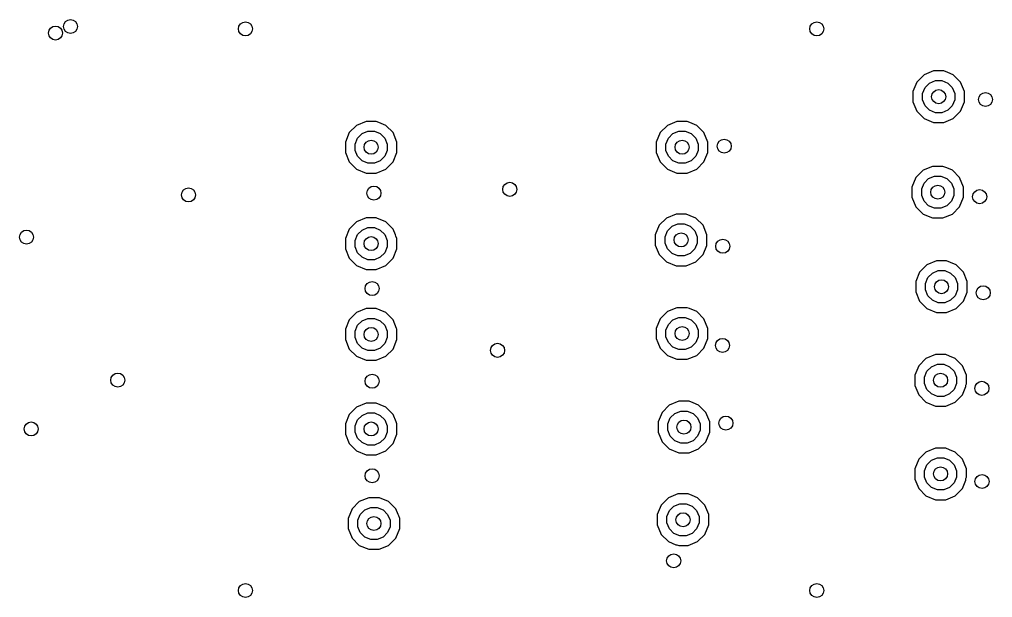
# Model space of a CAD drawing. Extents: x 114.9 to 199.6, y -137.1 to -76.7.
# Drawn here: x 178.88 to 189.27, y -89.5 to -83.32 of the extents above; entities that cross this region are included whole.
import ezdxf

# ---------------------------------------------------------------- set-up
doc = ezdxf.new("R2010")
doc.units = 0
doc.layers.add('BLACK', color=7, linetype='CONTINUOUS')

msp = doc.modelspace()

# ---------------------------------------------------------------- linework, layer by layer
at = {"layer": 'BLACK', "linetype": 'CONTINUOUS'}
for p, q in [((188.54394, -83.916444), (188.466444, -83.99394)), ((188.645198, -83.8745), (188.54394, -83.916444)), ((188.6452, -83.8745), (188.645198, -83.8745)), ((188.7548, -83.8745), (188.6452, -83.8745)), ((188.754801, -83.8745), (188.7548, -83.8745)), ((188.796744, -83.891874), (188.754801, -83.8745)), ((188.856058, -83.916443), (188.796744, -83.891874)), ((188.856059, -83.916444), (188.856058, -83.916443)), ((188.856061, -83.916445), (188.856059, -83.916444)), ((188.933555, -83.993939), (188.856061, -83.916445)), ((188.466444, -83.99394), (188.4245, -84.095198)), ((188.528363, -84.115859), (188.554493, -84.052775)), ((188.554493, -84.052775), (188.602775, -84.004493)), ((188.602775, -84.004493), (188.665859, -83.978363)), ((188.665859, -83.978363), (188.734141, -83.978363)), ((188.734141, -83.978363), (188.797225, -84.004493)), ((188.797225, -84.004493), (188.845507, -84.052775)), ((188.845507, -84.052775), (188.871637, -84.115859)), ((188.933555, -83.99394), (188.933555, -83.993939)), ((188.933557, -83.993942), (188.933555, -83.99394)), ((188.9755, -84.0952), (188.933557, -83.993942)), ((188.4245, -84.095198), (188.4245, -84.0952)), ((188.4245, -84.0952), (188.4245, -84.2048)), ((188.528363, -84.184141), (188.528363, -84.115859)), ((188.871637, -84.115859), (188.871637, -84.184141)), ((188.9755, -84.2048), (188.9755, -84.0952)), ((188.4245, -84.2048), (188.466443, -84.306058)), ((188.554493, -84.247225), (188.528363, -84.184141)), ((188.602775, -84.295507), (188.554493, -84.247225)), ((188.845507, -84.247225), (188.797225, -84.295507)), ((188.871637, -84.184141), (188.845507, -84.247225)), ((188.933557, -84.306058), (188.9755, -84.2048)), ((188.466443, -84.306058), (188.466444, -84.306059)), ((188.466444, -84.306059), (188.466445, -84.306061)), ((188.466445, -84.306061), (188.543939, -84.383555)), ((188.665859, -84.321637), (188.602775, -84.295507)), ((188.734141, -84.321637), (188.665859, -84.321637)), ((188.797225, -84.295507), (188.734141, -84.321637)), ((188.856061, -84.383555), (188.933555, -84.306061)), ((188.933555, -84.30606), (188.933557, -84.306058)), ((188.933555, -84.306061), (188.933555, -84.30606)), ((182.48394, -84.456444), (182.406444, -84.53394)), ((182.585198, -84.4145), (182.48394, -84.456444)), ((182.5852, -84.4145), (182.585198, -84.4145)), ((182.6948, -84.4145), (182.5852, -84.4145)), ((182.694801, -84.4145), (182.6948, -84.4145)), ((182.721354, -84.425499), (182.694801, -84.4145)), ((182.796058, -84.456443), (182.721354, -84.425499)), ((182.796059, -84.456444), (182.796058, -84.456443)), ((182.796061, -84.456445), (182.796059, -84.456444)), ((182.873555, -84.533939), (182.796061, -84.456445)), ((185.80394, -84.456444), (185.726444, -84.53394)), ((185.905198, -84.4145), (185.80394, -84.456444)), ((185.9052, -84.4145), (185.905198, -84.4145)), ((186.0148, -84.4145), (185.9052, -84.4145)), ((186.014801, -84.4145), (186.0148, -84.4145)), ((186.041354, -84.425499), (186.014801, -84.4145)), ((186.116058, -84.456443), (186.041354, -84.425499)), ((186.116059, -84.456444), (186.116058, -84.456443)), ((186.116061, -84.456445), (186.116059, -84.456444)), ((186.193555, -84.533939), (186.116061, -84.456445)), ((188.543939, -84.383555), (188.54394, -84.383555)), ((188.54394, -84.383555), (188.543942, -84.383557)), ((188.543942, -84.383557), (188.6452, -84.4255)), ((188.6452, -84.4255), (188.645202, -84.4255)), ((188.645202, -84.4255), (188.754798, -84.4255)), ((188.754798, -84.4255), (188.7548, -84.4255)), ((188.7548, -84.4255), (188.856058, -84.383557)), ((188.856058, -84.383557), (188.85606, -84.383555)), ((188.85606, -84.383555), (188.856061, -84.383555)), ((182.406444, -84.53394), (182.3645, -84.635198)), ((182.494493, -84.592775), (182.542775, -84.544493)), ((182.542775, -84.544493), (182.605859, -84.518363)), ((182.605859, -84.518363), (182.674141, -84.518363)), ((182.674141, -84.518363), (182.737225, -84.544493)), ((182.737225, -84.544493), (182.785507, -84.592775)), ((182.873555, -84.53394), (182.873555, -84.533939)), ((182.873557, -84.533942), (182.873555, -84.53394)), ((182.915499, -84.635198), (182.873557, -84.533942)), ((185.726444, -84.53394), (185.6845, -84.635198)), ((185.814493, -84.592775), (185.862775, -84.544493)), ((185.862775, -84.544493), (185.925859, -84.518363)), ((185.925859, -84.518363), (185.994141, -84.518363)), ((185.994141, -84.518363), (186.057225, -84.544493)), ((186.057225, -84.544493), (186.105507, -84.592775)), ((186.193555, -84.53394), (186.193555, -84.533939)), ((186.193557, -84.533942), (186.193555, -84.53394)), ((186.2355, -84.6352), (186.193557, -84.533942)), ((182.3645, -84.635198), (182.3645, -84.6352)), ((182.3645, -84.6352), (182.3645, -84.7448)), ((182.468363, -84.655859), (182.494493, -84.592775)), ((182.468363, -84.724141), (182.468363, -84.655859)), ((182.785507, -84.592775), (182.811637, -84.655859)), ((182.811637, -84.655859), (182.811637, -84.724141)), ((182.9155, -84.6352), (182.915499, -84.635198)), ((182.9155, -84.7448), (182.9155, -84.6352)), ((185.6845, -84.635198), (185.6845, -84.6352)), ((185.6845, -84.6352), (185.6845, -84.7448)), ((185.788363, -84.655859), (185.814493, -84.592775)), ((185.788363, -84.724141), (185.788363, -84.655859)), ((186.105507, -84.592775), (186.131637, -84.655859)), ((186.131637, -84.655859), (186.131637, -84.724141)), ((186.2355, -84.7448), (186.2355, -84.6352)), ((182.3645, -84.7448), (182.406443, -84.846058)), ((182.494493, -84.787225), (182.468363, -84.724141)), ((182.811637, -84.724141), (182.785507, -84.787225)), ((182.873557, -84.846058), (182.9155, -84.7448)), ((185.6845, -84.7448), (185.726443, -84.846058)), ((185.814493, -84.787225), (185.788363, -84.724141)), ((186.131637, -84.724141), (186.105507, -84.787225)), ((186.193557, -84.846058), (186.2355, -84.7448)), ((182.406443, -84.846058), (182.406444, -84.846059)), ((182.406444, -84.846059), (182.406445, -84.846061)), ((182.406445, -84.846061), (182.483939, -84.923555)), ((182.542775, -84.835507), (182.494493, -84.787225)), ((182.605859, -84.861637), (182.542775, -84.835507)), ((182.674141, -84.861637), (182.605859, -84.861637)), ((182.737225, -84.835507), (182.674141, -84.861637)), ((182.785507, -84.787225), (182.737225, -84.835507)), ((182.796061, -84.923555), (182.873555, -84.846061)), ((182.873555, -84.84606), (182.873557, -84.846058)), ((182.873555, -84.846061), (182.873555, -84.84606)), ((185.726443, -84.846058), (185.726444, -84.846059)), ((185.726444, -84.846059), (185.726445, -84.846061)), ((185.726445, -84.846061), (185.803939, -84.923555)), ((185.862775, -84.835507), (185.814493, -84.787225)), ((185.925859, -84.861637), (185.862775, -84.835507)), ((185.994141, -84.861637), (185.925859, -84.861637)), ((186.057225, -84.835507), (185.994141, -84.861637)), ((186.105507, -84.787225), (186.057225, -84.835507)), ((186.116061, -84.923555), (186.193555, -84.846061)), ((186.193555, -84.84606), (186.193557, -84.846058)), ((186.193555, -84.846061), (186.193555, -84.84606)), ((182.483939, -84.923555), (182.48394, -84.923555)), ((182.48394, -84.923555), (182.483942, -84.923557)), ((182.483942, -84.923557), (182.5852, -84.9655)), ((182.5852, -84.9655), (182.585202, -84.9655)), ((182.585202, -84.9655), (182.694798, -84.9655)), ((182.694798, -84.9655), (182.6948, -84.9655)), ((182.6948, -84.9655), (182.796058, -84.923557)), ((182.796058, -84.923557), (182.79606, -84.923555)), ((182.79606, -84.923555), (182.796061, -84.923555)), ((185.803939, -84.923555), (185.80394, -84.923555)), ((185.80394, -84.923555), (185.803942, -84.923557)), ((185.803942, -84.923557), (185.9052, -84.9655)), ((185.9052, -84.9655), (185.905202, -84.9655)), ((185.905202, -84.9655), (186.014798, -84.9655)), ((186.014798, -84.9655), (186.0148, -84.9655)), ((186.0148, -84.9655), (186.116058, -84.923557)), ((186.116058, -84.923557), (186.11606, -84.923555)), ((186.11606, -84.923555), (186.116061, -84.923555)), ((188.53394, -84.936444), (188.456444, -85.01394)), ((188.635198, -84.8945), (188.53394, -84.936444)), ((188.6352, -84.8945), (188.635198, -84.8945)), ((188.7448, -84.8945), (188.6352, -84.8945)), ((188.744801, -84.8945), (188.7448, -84.8945)), ((188.786744, -84.911874), (188.744801, -84.8945)), ((188.846058, -84.936443), (188.786744, -84.911874)), ((188.846059, -84.936444), (188.846058, -84.936443)), ((188.846061, -84.936445), (188.846059, -84.936444)), ((188.923555, -85.013939), (188.846061, -84.936445)), ((188.456444, -85.01394), (188.4145, -85.115198)), ((188.518363, -85.135859), (188.544493, -85.072775)), ((188.544493, -85.072775), (188.592775, -85.024493)), ((188.592775, -85.024493), (188.655859, -84.998363)), ((188.655859, -84.998363), (188.724141, -84.998363)), ((188.724141, -84.998363), (188.787225, -85.024493)), ((188.787225, -85.024493), (188.835507, -85.072775)), ((188.835507, -85.072775), (188.861637, -85.135859)), ((188.923555, -85.01394), (188.923555, -85.013939)), ((188.923557, -85.013942), (188.923555, -85.01394)), ((188.9655, -85.1152), (188.923557, -85.013942)), ((188.4145, -85.115198), (188.4145, -85.1152)), ((188.4145, -85.1152), (188.4145, -85.2248)), ((188.518363, -85.204141), (188.518363, -85.135859)), ((188.861637, -85.135859), (188.861637, -85.204141)), ((188.9655, -85.2248), (188.9655, -85.1152)), ((188.4145, -85.2248), (188.456443, -85.326058)), ((188.544493, -85.267225), (188.518363, -85.204141)), ((188.592775, -85.315507), (188.544493, -85.267225)), ((188.835507, -85.267225), (188.787225, -85.315507)), ((188.861637, -85.204141), (188.835507, -85.267225)), ((188.923557, -85.326058), (188.9655, -85.2248)), ((185.895198, -85.4045), (185.79394, -85.446444)), ((185.8952, -85.4045), (185.895198, -85.4045)), ((186.0048, -85.4045), (185.8952, -85.4045)), ((186.004801, -85.4045), (186.0048, -85.4045)), ((186.046744, -85.421874), (186.004801, -85.4045)), ((188.456443, -85.326058), (188.456444, -85.326059)), ((188.456444, -85.326059), (188.456445, -85.326061)), ((188.456445, -85.326061), (188.533939, -85.403555)), ((188.533939, -85.403555), (188.53394, -85.403555)), ((188.53394, -85.403555), (188.533942, -85.403557)), ((188.533942, -85.403557), (188.6352, -85.4455)), ((188.655859, -85.341637), (188.592775, -85.315507)), ((188.724141, -85.341637), (188.655859, -85.341637)), ((188.787225, -85.315507), (188.724141, -85.341637)), ((188.7448, -85.4455), (188.846058, -85.403557)), ((188.846058, -85.403557), (188.84606, -85.403555)), ((188.84606, -85.403555), (188.846061, -85.403555)), ((188.846061, -85.403555), (188.923555, -85.326061)), ((188.923555, -85.32606), (188.923557, -85.326058)), ((188.923555, -85.326061), (188.923555, -85.32606)), ((182.48394, -85.486444), (182.406444, -85.56394)), ((182.585198, -85.4445), (182.48394, -85.486444)), ((182.5852, -85.4445), (182.585198, -85.4445)), ((182.6948, -85.4445), (182.5852, -85.4445)), ((182.694801, -85.4445), (182.6948, -85.4445)), ((182.699496, -85.446445), (182.694801, -85.4445)), ((182.796058, -85.486443), (182.699496, -85.446445)), ((182.796059, -85.486444), (182.796058, -85.486443)), ((182.796061, -85.486445), (182.796059, -85.486444)), ((182.873556, -85.56394), (182.796061, -85.486445)), ((185.79394, -85.446444), (185.716444, -85.52394)), ((185.852775, -85.534493), (185.915859, -85.508363)), ((185.915859, -85.508363), (185.984141, -85.508363)), ((185.984141, -85.508363), (186.047225, -85.534493)), ((186.106058, -85.446443), (186.046744, -85.421874)), ((186.106059, -85.446444), (186.106058, -85.446443)), ((186.106061, -85.446445), (186.106059, -85.446444)), ((186.183555, -85.523939), (186.106061, -85.446445)), ((188.6352, -85.4455), (188.635202, -85.4455)), ((188.635202, -85.4455), (188.744798, -85.4455)), ((188.744798, -85.4455), (188.7448, -85.4455)), ((182.406444, -85.56394), (182.3645, -85.665198)), ((182.494493, -85.622775), (182.542775, -85.574493)), ((182.542775, -85.574493), (182.605859, -85.548363)), ((182.605859, -85.548363), (182.674141, -85.548363)), ((182.674141, -85.548363), (182.737225, -85.574493)), ((182.737225, -85.574493), (182.785507, -85.622775)), ((182.898931, -85.625198), (182.873556, -85.56394)), ((185.716444, -85.52394), (185.6745, -85.625198)), ((185.778363, -85.645859), (185.804493, -85.582775)), ((185.804493, -85.582775), (185.852775, -85.534493)), ((186.047225, -85.534493), (186.095507, -85.582775)), ((186.095507, -85.582775), (186.121637, -85.645859)), ((186.183555, -85.52394), (186.183555, -85.523939)), ((186.183557, -85.523942), (186.183555, -85.52394)), ((186.2255, -85.6252), (186.183557, -85.523942)), ((182.3645, -85.665198), (182.3645, -85.6652)), ((182.3645, -85.6652), (182.3645, -85.7748)), ((182.468363, -85.685859), (182.494493, -85.622775)), ((182.468363, -85.754141), (182.468363, -85.685859)), ((182.785507, -85.622775), (182.811637, -85.685859)), ((182.811637, -85.685859), (182.811637, -85.754141)), ((182.9047, -85.639125), (182.898931, -85.625198)), ((182.915498, -85.665195), (182.9047, -85.639125)), ((182.9155, -85.6652), (182.915498, -85.665195)), ((182.9155, -85.7748), (182.9155, -85.6652)), ((185.6745, -85.625198), (185.6745, -85.6252)), ((185.6745, -85.6252), (185.6745, -85.7348)), ((185.778363, -85.714141), (185.778363, -85.645859)), ((185.804493, -85.777225), (185.778363, -85.714141)), ((186.121637, -85.714141), (186.095507, -85.777225)), ((186.121637, -85.645859), (186.121637, -85.714141)), ((186.223133, -85.714285), (186.2255, -85.70857)), ((186.223133, -85.740514), (186.223133, -85.714285)), ((186.2255, -85.70857), (186.2255, -85.6252)), ((182.3645, -85.7748), (182.406443, -85.876058)), ((182.494493, -85.817225), (182.468363, -85.754141)), ((182.542775, -85.865507), (182.494493, -85.817225)), ((182.785507, -85.817225), (182.737225, -85.865507)), ((182.811637, -85.754141), (182.785507, -85.817225)), ((182.873557, -85.876058), (182.9155, -85.7748)), ((185.6745, -85.7348), (185.716443, -85.836058)), ((185.852775, -85.825507), (185.804493, -85.777225)), ((186.095507, -85.777225), (186.047225, -85.825507)), ((186.183557, -85.836058), (186.223133, -85.740514)), ((182.406443, -85.876058), (182.406444, -85.876059)), ((182.406444, -85.876059), (182.406445, -85.876061)), ((182.406445, -85.876061), (182.483939, -85.953555)), ((182.605859, -85.891637), (182.542775, -85.865507)), ((182.674141, -85.891637), (182.605859, -85.891637)), ((182.737225, -85.865507), (182.674141, -85.891637)), ((182.796061, -85.953555), (182.873555, -85.876061)), ((182.873555, -85.87606), (182.873557, -85.876058)), ((182.873555, -85.876061), (182.873555, -85.87606)), ((185.716443, -85.836058), (185.716444, -85.836059)), ((185.716444, -85.836059), (185.716445, -85.836061)), ((185.716445, -85.836061), (185.793939, -85.913555)), ((185.793939, -85.913555), (185.79394, -85.913555)), ((185.79394, -85.913555), (185.793942, -85.913557)), ((185.793942, -85.913557), (185.8952, -85.9555)), ((185.915859, -85.851637), (185.852775, -85.825507)), ((185.984141, -85.851637), (185.915859, -85.851637)), ((186.047225, -85.825507), (185.984141, -85.851637)), ((186.0048, -85.9555), (186.106058, -85.913557)), ((186.106058, -85.913557), (186.10606, -85.913555)), ((186.10606, -85.913555), (186.106061, -85.913555)), ((186.106061, -85.913555), (186.183555, -85.836061)), ((186.183555, -85.83606), (186.183557, -85.836058)), ((186.183555, -85.836061), (186.183555, -85.83606)), ((188.675198, -85.9045), (188.57394, -85.946444)), ((188.6752, -85.9045), (188.675198, -85.9045)), ((188.7848, -85.9045), (188.6752, -85.9045)), ((188.784801, -85.9045), (188.7848, -85.9045)), ((188.826744, -85.921874), (188.784801, -85.9045)), ((188.886058, -85.946443), (188.826744, -85.921874)), ((182.483939, -85.953555), (182.48394, -85.953555)), ((182.48394, -85.953555), (182.483942, -85.953557)), ((182.483942, -85.953557), (182.5852, -85.9955)), ((182.5852, -85.9955), (182.585202, -85.9955)), ((182.585202, -85.9955), (182.694798, -85.9955)), ((182.694798, -85.9955), (182.6948, -85.9955)), ((182.6948, -85.9955), (182.796058, -85.953557)), ((182.796058, -85.953557), (182.79606, -85.953555)), ((182.79606, -85.953555), (182.796061, -85.953555)), ((185.8952, -85.9555), (185.895202, -85.9555)), ((185.895202, -85.9555), (186.004798, -85.9555)), ((186.004798, -85.9555), (186.0048, -85.9555)), ((188.496444, -86.02394), (188.4545, -86.125198)), ((188.57394, -85.946444), (188.496444, -86.02394)), ((188.632775, -86.034493), (188.695859, -86.008363)), ((188.695859, -86.008363), (188.764141, -86.008363)), ((188.764141, -86.008363), (188.827225, -86.034493)), ((188.886059, -85.946444), (188.886058, -85.946443)), ((188.886061, -85.946445), (188.886059, -85.946444)), ((188.963555, -86.023939), (188.886061, -85.946445)), ((188.963555, -86.02394), (188.963555, -86.023939)), ((188.963557, -86.023942), (188.963555, -86.02394)), ((189.0055, -86.1252), (188.963557, -86.023942)), ((188.4545, -86.125198), (188.4545, -86.1252)), ((188.4545, -86.1252), (188.4545, -86.2348)), ((188.558363, -86.145859), (188.584493, -86.082775)), ((188.584493, -86.082775), (188.632775, -86.034493)), ((188.827225, -86.034493), (188.875507, -86.082775)), ((188.875507, -86.082775), (188.901637, -86.145859)), ((189.0055, -86.206487), (189.0055, -86.1252)), ((188.4545, -86.2348), (188.496443, -86.336058)), ((188.558363, -86.214141), (188.558363, -86.145859)), ((188.584493, -86.277225), (188.558363, -86.214141)), ((188.901637, -86.214141), (188.875507, -86.277225)), ((188.901637, -86.145859), (188.901637, -86.214141)), ((189.003623, -86.211019), (189.0055, -86.206487)), ((189.003623, -86.239331), (189.003623, -86.211019)), ((188.496443, -86.336058), (188.496444, -86.336059)), ((188.496444, -86.336059), (188.496445, -86.336061)), ((188.496445, -86.336061), (188.573939, -86.413555)), ((188.632775, -86.325507), (188.584493, -86.277225)), ((188.695859, -86.351637), (188.632775, -86.325507)), ((188.827225, -86.325507), (188.764141, -86.351637)), ((188.875507, -86.277225), (188.827225, -86.325507)), ((188.886061, -86.413555), (188.963555, -86.336061)), ((188.963555, -86.33606), (188.963557, -86.336058)), ((188.963555, -86.336061), (188.963555, -86.33606)), ((188.963557, -86.336058), (189.003623, -86.239331)), ((182.585198, -86.4145), (182.48394, -86.456444)), ((182.5852, -86.4145), (182.585198, -86.4145)), ((182.6948, -86.4145), (182.5852, -86.4145)), ((182.694801, -86.4145), (182.6948, -86.4145)), ((182.736744, -86.431874), (182.694801, -86.4145)), ((182.796058, -86.456443), (182.736744, -86.431874)), ((185.905198, -86.4045), (185.80394, -86.446444)), ((185.9052, -86.4045), (185.905198, -86.4045)), ((186.0148, -86.4045), (185.9052, -86.4045)), ((186.014801, -86.4045), (186.0148, -86.4045)), ((186.038942, -86.4145), (186.014801, -86.4045)), ((186.116058, -86.446443), (186.038942, -86.4145)), ((188.573939, -86.413555), (188.57394, -86.413555)), ((188.57394, -86.413555), (188.573942, -86.413557)), ((188.573942, -86.413557), (188.6752, -86.4555)), ((188.764141, -86.351637), (188.695859, -86.351637)), ((188.7848, -86.4555), (188.886058, -86.413557)), ((188.886058, -86.413557), (188.88606, -86.413555)), ((188.88606, -86.413555), (188.886061, -86.413555)), ((182.406444, -86.53394), (182.3645, -86.635198)), ((182.48394, -86.456444), (182.406444, -86.53394)), ((182.494493, -86.592775), (182.542775, -86.544493)), ((182.542775, -86.544493), (182.605859, -86.518363)), ((182.605859, -86.518363), (182.674141, -86.518363)), ((182.674141, -86.518363), (182.737225, -86.544493)), ((182.737225, -86.544493), (182.785507, -86.592775)), ((182.796059, -86.456444), (182.796058, -86.456443)), ((182.796061, -86.456445), (182.796059, -86.456444)), ((182.873555, -86.533939), (182.796061, -86.456445)), ((182.873555, -86.53394), (182.873555, -86.533939)), ((182.873557, -86.533942), (182.873555, -86.53394)), ((182.911357, -86.625198), (182.873557, -86.533942)), ((185.726444, -86.52394), (185.6845, -86.625198)), ((185.80394, -86.446444), (185.726444, -86.52394)), ((185.814493, -86.582775), (185.862775, -86.534493)), ((185.862775, -86.534493), (185.925859, -86.508363)), ((185.925859, -86.508363), (185.994141, -86.508363)), ((185.994141, -86.508363), (186.057225, -86.534493)), ((186.057225, -86.534493), (186.105507, -86.582775)), ((186.116059, -86.446444), (186.116058, -86.446443)), ((186.116061, -86.446445), (186.116059, -86.446444)), ((186.193555, -86.523939), (186.116061, -86.446445)), ((186.193555, -86.52394), (186.193555, -86.523939)), ((186.193557, -86.523942), (186.193555, -86.52394)), ((186.2355, -86.6252), (186.193557, -86.523942)), ((188.6752, -86.4555), (188.675202, -86.4555)), ((188.675202, -86.4555), (188.784798, -86.4555)), ((188.784798, -86.4555), (188.7848, -86.4555)), ((182.3645, -86.635198), (182.3645, -86.635199)), ((182.3645, -86.635199), (182.3645, -86.6352)), ((182.3645, -86.6352), (182.3645, -86.7448)), ((182.468363, -86.655859), (182.494493, -86.592775)), ((182.785507, -86.592775), (182.811637, -86.655859)), ((182.9155, -86.6352), (182.911357, -86.625198)), ((182.9155, -86.7448), (182.9155, -86.6352)), ((185.6845, -86.625198), (185.6845, -86.734801)), ((185.788363, -86.645859), (185.814493, -86.582775)), ((185.788363, -86.714141), (185.788363, -86.645859)), ((186.105507, -86.582775), (186.131637, -86.645859)), ((186.131637, -86.645859), (186.131637, -86.714141)), ((186.2355, -86.7348), (186.2355, -86.6252)), ((182.3645, -86.7448), (182.406443, -86.846058)), ((182.468363, -86.724141), (182.468363, -86.655859)), ((182.494493, -86.787225), (182.468363, -86.724141)), ((182.811637, -86.724141), (182.785507, -86.787225)), ((182.811637, -86.655859), (182.811637, -86.724141)), ((182.873557, -86.846058), (182.9155, -86.7448)), ((185.6845, -86.734801), (185.701874, -86.776744)), ((185.814493, -86.777225), (185.788363, -86.714141)), ((186.131637, -86.714141), (186.105507, -86.777225)), ((186.193557, -86.836058), (186.2355, -86.7348)), ((182.406443, -86.846058), (182.406444, -86.846059)), ((182.406444, -86.846059), (182.406445, -86.846061)), ((182.406445, -86.846061), (182.483939, -86.923555)), ((182.542775, -86.835507), (182.494493, -86.787225)), ((182.605859, -86.861637), (182.542775, -86.835507)), ((182.737225, -86.835507), (182.674141, -86.861637)), ((182.785507, -86.787225), (182.737225, -86.835507)), ((182.796061, -86.923555), (182.873555, -86.846061)), ((182.873555, -86.84606), (182.873557, -86.846058)), ((182.873555, -86.846061), (182.873555, -86.84606)), ((185.701874, -86.776744), (185.726443, -86.836058)), ((185.726443, -86.836058), (185.726444, -86.836059)), ((185.726444, -86.836059), (185.726445, -86.836061)), ((185.726445, -86.836061), (185.803939, -86.913555)), ((185.862775, -86.825507), (185.814493, -86.777225)), ((185.925859, -86.851637), (185.862775, -86.825507)), ((185.994141, -86.851637), (185.925859, -86.851637)), ((186.057225, -86.825507), (185.994141, -86.851637)), ((186.105507, -86.777225), (186.057225, -86.825507)), ((186.116061, -86.913555), (186.193555, -86.836061)), ((186.193555, -86.83606), (186.193557, -86.836058)), ((186.193555, -86.836061), (186.193555, -86.83606)), ((182.483939, -86.923555), (182.48394, -86.923555)), ((182.48394, -86.923555), (182.483942, -86.923557)), ((182.483942, -86.923557), (182.5852, -86.9655)), ((182.674141, -86.861637), (182.605859, -86.861637)), ((182.6948, -86.9655), (182.796058, -86.923557)), ((182.796058, -86.923557), (182.79606, -86.923555)), ((182.79606, -86.923555), (182.796061, -86.923555)), ((185.803939, -86.913555), (185.80394, -86.913555)), ((185.80394, -86.913555), (185.803942, -86.913557)), ((185.803942, -86.913557), (185.9052, -86.9555)), ((185.9052, -86.9555), (185.905202, -86.9555)), ((185.905202, -86.9555), (186.014798, -86.9555)), ((186.014798, -86.9555), (186.0148, -86.9555)), ((186.0148, -86.9555), (186.116058, -86.913557)), ((186.116058, -86.913557), (186.11606, -86.913555)), ((186.11606, -86.913555), (186.116061, -86.913555)), ((188.56394, -86.946444), (188.486444, -87.02394)), ((188.665198, -86.9045), (188.56394, -86.946444)), ((188.6652, -86.9045), (188.665198, -86.9045)), ((188.7748, -86.9045), (188.6652, -86.9045)), ((188.774801, -86.9045), (188.7748, -86.9045)), ((188.816744, -86.921874), (188.774801, -86.9045)), ((188.876058, -86.946443), (188.816744, -86.921874)), ((188.876059, -86.946444), (188.876058, -86.946443)), ((188.876061, -86.946445), (188.876059, -86.946444)), ((188.953555, -87.023939), (188.876061, -86.946445)), ((182.5852, -86.9655), (182.585202, -86.9655)), ((182.585202, -86.9655), (182.694798, -86.9655)), ((182.694798, -86.9655), (182.6948, -86.9655)), ((188.486444, -87.02394), (188.4445, -87.125198)), ((188.574493, -87.082775), (188.622775, -87.034493)), ((188.622775, -87.034493), (188.685859, -87.008363)), ((188.685859, -87.008363), (188.754141, -87.008363)), ((188.754141, -87.008363), (188.817225, -87.034493)), ((188.817225, -87.034493), (188.865507, -87.082775)), ((188.953555, -87.02394), (188.953555, -87.023939)), ((188.953557, -87.023942), (188.953555, -87.02394)), ((188.9955, -87.1252), (188.953557, -87.023942)), ((188.4445, -87.125198), (188.4445, -87.1252)), ((188.4445, -87.1252), (188.4445, -87.2348)), ((188.548363, -87.145859), (188.574493, -87.082775)), ((188.548363, -87.214141), (188.548363, -87.145859)), ((188.865507, -87.082775), (188.891637, -87.145859)), ((188.891637, -87.145859), (188.891637, -87.214141)), ((188.9955, -87.218694), (188.9955, -87.1252)), ((188.4445, -87.2348), (188.486443, -87.336058)), ((188.574493, -87.277225), (188.548363, -87.214141)), ((188.891637, -87.214141), (188.865507, -87.277225)), ((188.953557, -87.336058), (188.990092, -87.247855)), ((188.990092, -87.231751), (188.9955, -87.218694)), ((188.990092, -87.247855), (188.990092, -87.231751)), ((188.486443, -87.336058), (188.486444, -87.336059)), ((188.486444, -87.336059), (188.486445, -87.336061)), ((188.486445, -87.336061), (188.563939, -87.413555)), ((188.622775, -87.325507), (188.574493, -87.277225)), ((188.685859, -87.351637), (188.622775, -87.325507)), ((188.754141, -87.351637), (188.685859, -87.351637)), ((188.817225, -87.325507), (188.754141, -87.351637)), ((188.865507, -87.277225), (188.817225, -87.325507)), ((188.876061, -87.413555), (188.953555, -87.336061)), ((188.953555, -87.33606), (188.953557, -87.336058)), ((188.953555, -87.336061), (188.953555, -87.33606)), ((182.48394, -87.466444), (182.406444, -87.54394)), ((182.585198, -87.4245), (182.48394, -87.466444)), ((182.5852, -87.4245), (182.585198, -87.4245)), ((182.6948, -87.4245), (182.5852, -87.4245)), ((182.694801, -87.4245), (182.6948, -87.4245)), ((182.736744, -87.441874), (182.694801, -87.4245)), ((182.796058, -87.466443), (182.736744, -87.441874)), ((182.796059, -87.466444), (182.796058, -87.466443)), ((182.796061, -87.466445), (182.796059, -87.466444)), ((182.873555, -87.543939), (182.796061, -87.466445)), ((185.82394, -87.446444), (185.746444, -87.52394)), ((185.925198, -87.4045), (185.82394, -87.446444)), ((185.9252, -87.4045), (185.925198, -87.4045)), ((186.0348, -87.4045), (185.9252, -87.4045)), ((186.034801, -87.4045), (186.0348, -87.4045)), ((186.076744, -87.421874), (186.034801, -87.4045)), ((186.136058, -87.446443), (186.076744, -87.421874)), ((186.136059, -87.446444), (186.136058, -87.446443)), ((186.136061, -87.446445), (186.136059, -87.446444)), ((186.213555, -87.523939), (186.136061, -87.446445)), ((188.563939, -87.413555), (188.56394, -87.413555)), ((188.56394, -87.413555), (188.563942, -87.413557)), ((188.563942, -87.413557), (188.6652, -87.4555)), ((188.6652, -87.4555), (188.665202, -87.4555)), ((188.665202, -87.4555), (188.774798, -87.4555)), ((188.774798, -87.4555), (188.7748, -87.4555)), ((188.7748, -87.4555), (188.876058, -87.413557)), ((188.876058, -87.413557), (188.87606, -87.413555)), ((188.87606, -87.413555), (188.876061, -87.413555)), ((182.406444, -87.54394), (182.3645, -87.645198)), ((182.494493, -87.602775), (182.542775, -87.554493)), ((182.542775, -87.554493), (182.605859, -87.528363)), ((182.605859, -87.528363), (182.674141, -87.528363)), ((182.674141, -87.528363), (182.737225, -87.554493)), ((182.737225, -87.554493), (182.785507, -87.602775)), ((182.873555, -87.54394), (182.873555, -87.543939)), ((182.873557, -87.543942), (182.873555, -87.54394)), ((182.907215, -87.625198), (182.873557, -87.543942)), ((185.746444, -87.52394), (185.7045, -87.625198)), ((185.808363, -87.645859), (185.834493, -87.582775)), ((185.834493, -87.582775), (185.882775, -87.534493)), ((185.882775, -87.534493), (185.945859, -87.508363)), ((185.945859, -87.508363), (186.014141, -87.508363)), ((186.014141, -87.508363), (186.077225, -87.534493)), ((186.077225, -87.534493), (186.125507, -87.582775)), ((186.125507, -87.582775), (186.151637, -87.645859)), ((186.213555, -87.52394), (186.213555, -87.523939)), ((186.213557, -87.523942), (186.213555, -87.52394)), ((186.2555, -87.6252), (186.213557, -87.523942)), ((182.3645, -87.645198), (182.3645, -87.6452)), ((182.3645, -87.6452), (182.3645, -87.7548)), ((182.468363, -87.665859), (182.494493, -87.602775)), ((182.468363, -87.734141), (182.468363, -87.665859)), ((182.785507, -87.602775), (182.811637, -87.665859)), ((182.811637, -87.665859), (182.811637, -87.734141)), ((182.9155, -87.6452), (182.907215, -87.625198)), ((182.9155, -87.7548), (182.9155, -87.6452)), ((185.7045, -87.625198), (185.7045, -87.6252)), ((185.7045, -87.6252), (185.7045, -87.7348)), ((185.808363, -87.714141), (185.808363, -87.645859)), ((186.151637, -87.645859), (186.151637, -87.714141)), ((186.2555, -87.7348), (186.2555, -87.6252)), ((182.3645, -87.7548), (182.406443, -87.856058)), ((182.494493, -87.797225), (182.468363, -87.734141)), ((182.811637, -87.734141), (182.785507, -87.797225)), ((182.873557, -87.856058), (182.9155, -87.7548)), ((185.7045, -87.7348), (185.746443, -87.836058)), ((185.834493, -87.777225), (185.808363, -87.714141)), ((185.882775, -87.825507), (185.834493, -87.777225)), ((186.125507, -87.777225), (186.077225, -87.825507)), ((186.151637, -87.714141), (186.125507, -87.777225)), ((186.213557, -87.836058), (186.2555, -87.7348)), ((182.406443, -87.856058), (182.406444, -87.856059)), ((182.406444, -87.856059), (182.406445, -87.856061)), ((182.406445, -87.856061), (182.483939, -87.933555)), ((182.542775, -87.845507), (182.494493, -87.797225)), ((182.605859, -87.871637), (182.542775, -87.845507)), ((182.674141, -87.871637), (182.605859, -87.871637)), ((182.737225, -87.845507), (182.674141, -87.871637)), ((182.785507, -87.797225), (182.737225, -87.845507)), ((182.796061, -87.933555), (182.873555, -87.856061)), ((182.873555, -87.85606), (182.873557, -87.856058)), ((182.873555, -87.856061), (182.873555, -87.85606)), ((185.746443, -87.836058), (185.746444, -87.836059)), ((185.746444, -87.836059), (185.746445, -87.836061)), ((185.746445, -87.836061), (185.823939, -87.913555)), ((185.945859, -87.851637), (185.882775, -87.825507)), ((186.014141, -87.851637), (185.945859, -87.851637)), ((186.077225, -87.825507), (186.014141, -87.851637)), ((186.136061, -87.913555), (186.213555, -87.836061)), ((186.213555, -87.83606), (186.213557, -87.836058)), ((186.213555, -87.836061), (186.213555, -87.83606)), ((182.483939, -87.933555), (182.48394, -87.933555)), ((182.48394, -87.933555), (182.483942, -87.933557)), ((182.483942, -87.933557), (182.5852, -87.9755)), ((182.5852, -87.9755), (182.585202, -87.9755)), ((182.585202, -87.9755), (182.694798, -87.9755)), ((182.694798, -87.9755), (182.6948, -87.9755)), ((182.6948, -87.9755), (182.796058, -87.933557)), ((182.796058, -87.933557), (182.79606, -87.933555)), ((182.79606, -87.933555), (182.796061, -87.933555)), ((185.823939, -87.913555), (185.82394, -87.913555)), ((185.82394, -87.913555), (185.823942, -87.913557)), ((185.823942, -87.913557), (185.9252, -87.9555)), ((185.9252, -87.9555), (185.925202, -87.9555)), ((185.925202, -87.9555), (186.034798, -87.9555)), ((186.034798, -87.9555), (186.0348, -87.9555)), ((186.0348, -87.9555), (186.136058, -87.913557)), ((186.136058, -87.913557), (186.13606, -87.913555)), ((186.13606, -87.913555), (186.136061, -87.913555)), ((188.56394, -87.946444), (188.486444, -88.02394)), ((188.665198, -87.9045), (188.56394, -87.946444)), ((188.6652, -87.9045), (188.665198, -87.9045)), ((188.7748, -87.9045), (188.6652, -87.9045)), ((188.774801, -87.9045), (188.7748, -87.9045)), ((188.816744, -87.921874), (188.774801, -87.9045)), ((188.876058, -87.946443), (188.816744, -87.921874)), ((188.876059, -87.946444), (188.876058, -87.946443)), ((188.876061, -87.946445), (188.876059, -87.946444)), ((188.953555, -88.023939), (188.876061, -87.946445)), ((188.486444, -88.02394), (188.4445, -88.125198)), ((188.548363, -88.145859), (188.574493, -88.082775)), ((188.574493, -88.082775), (188.622775, -88.034493)), ((188.622775, -88.034493), (188.685859, -88.008363)), ((188.685859, -88.008363), (188.754141, -88.008363)), ((188.754141, -88.008363), (188.817225, -88.034493)), ((188.817225, -88.034493), (188.865507, -88.082775)), ((188.865507, -88.082775), (188.891637, -88.145859)), ((188.953555, -88.02394), (188.953555, -88.023939)), ((188.953557, -88.023942), (188.953555, -88.02394)), ((188.9955, -88.1252), (188.953557, -88.023942)), ((188.4445, -88.125198), (188.4445, -88.1252)), ((188.4445, -88.1252), (188.4445, -88.2348)), ((188.548363, -88.214141), (188.548363, -88.145859)), ((188.891637, -88.145859), (188.891637, -88.214141)), ((188.9955, -88.216323), (188.9955, -88.1252)), ((188.4445, -88.2348), (188.486443, -88.336058)), ((188.574493, -88.277225), (188.548363, -88.214141)), ((188.622775, -88.325507), (188.574493, -88.277225)), ((188.865507, -88.277225), (188.817225, -88.325507)), ((188.891637, -88.214141), (188.865507, -88.277225)), ((188.953557, -88.336058), (188.990919, -88.245859)), ((188.990919, -88.227383), (188.9955, -88.216323)), ((188.990919, -88.245859), (188.990919, -88.227383)), ((185.915198, -88.3945), (185.81394, -88.436444)), ((185.9152, -88.3945), (185.915198, -88.3945)), ((186.0248, -88.3945), (185.9152, -88.3945)), ((186.024801, -88.3945), (186.0248, -88.3945)), ((186.066744, -88.411874), (186.024801, -88.3945)), ((186.126058, -88.436443), (186.066744, -88.411874)), ((188.486443, -88.336058), (188.486444, -88.336059)), ((188.486444, -88.336059), (188.486445, -88.336061)), ((188.486445, -88.336061), (188.563939, -88.413555)), ((188.563939, -88.413555), (188.56394, -88.413555)), ((188.56394, -88.413555), (188.563942, -88.413557)), ((188.563942, -88.413557), (188.6652, -88.4555)), ((188.685859, -88.351637), (188.622775, -88.325507)), ((188.754141, -88.351637), (188.685859, -88.351637)), ((188.817225, -88.325507), (188.754141, -88.351637)), ((188.7748, -88.4555), (188.876058, -88.413557)), ((188.876058, -88.413557), (188.87606, -88.413555)), ((188.87606, -88.413555), (188.876061, -88.413555)), ((188.876061, -88.413555), (188.953555, -88.336061)), ((188.953555, -88.33606), (188.953557, -88.336058)), ((188.953555, -88.336061), (188.953555, -88.33606)), ((182.51394, -88.476444), (182.436444, -88.55394)), ((182.615198, -88.4345), (182.51394, -88.476444)), ((182.6152, -88.4345), (182.615198, -88.4345)), ((182.7248, -88.4345), (182.6152, -88.4345)), ((182.724801, -88.4345), (182.7248, -88.4345)), ((182.729496, -88.436445), (182.724801, -88.4345)), ((182.826058, -88.476443), (182.729496, -88.436445)), ((182.826059, -88.476444), (182.826058, -88.476443)), ((182.826061, -88.476445), (182.826059, -88.476444)), ((182.903556, -88.55394), (182.826061, -88.476445)), ((185.736444, -88.51394), (185.6945, -88.615198)), ((185.81394, -88.436444), (185.736444, -88.51394)), ((185.872775, -88.524493), (185.935859, -88.498363)), ((185.935859, -88.498363), (186.004141, -88.498363)), ((186.004141, -88.498363), (186.067225, -88.524493)), ((186.126059, -88.436444), (186.126058, -88.436443)), ((186.126061, -88.436445), (186.126059, -88.436444)), ((186.203555, -88.513939), (186.126061, -88.436445)), ((186.203555, -88.51394), (186.203555, -88.513939)), ((186.203557, -88.513942), (186.203555, -88.51394)), ((186.2455, -88.6152), (186.203557, -88.513942)), ((188.6652, -88.4555), (188.665202, -88.4555)), ((188.665202, -88.4555), (188.774798, -88.4555)), ((188.774798, -88.4555), (188.7748, -88.4555)), ((182.436444, -88.55394), (182.3945, -88.655198)), ((182.498363, -88.675859), (182.524493, -88.612775)), ((182.524493, -88.612775), (182.572775, -88.564493)), ((182.572775, -88.564493), (182.635859, -88.538363)), ((182.635859, -88.538363), (182.704141, -88.538363)), ((182.704141, -88.538363), (182.767225, -88.564493)), ((182.767225, -88.564493), (182.815507, -88.612775)), ((182.815507, -88.612775), (182.841637, -88.675859)), ((182.928931, -88.615198), (182.903556, -88.55394)), ((182.9347, -88.629125), (182.928931, -88.615198)), ((185.6945, -88.615198), (185.6945, -88.6152)), ((185.6945, -88.6152), (185.6945, -88.7248)), ((185.798363, -88.635859), (185.824493, -88.572775)), ((185.824493, -88.572775), (185.872775, -88.524493)), ((186.067225, -88.524493), (186.115507, -88.572775)), ((186.115507, -88.572775), (186.141637, -88.635859)), ((186.2455, -88.7248), (186.2455, -88.6152)), ((182.3945, -88.655198), (182.3945, -88.6552)), ((182.3945, -88.6552), (182.3945, -88.7648)), ((182.498363, -88.744141), (182.498363, -88.675859)), ((182.841637, -88.675859), (182.841637, -88.744141)), ((182.945498, -88.655195), (182.9347, -88.629125)), ((182.9455, -88.6552), (182.945498, -88.655195)), ((182.9455, -88.7648), (182.9455, -88.6552)), ((185.6945, -88.7248), (185.736443, -88.826058)), ((185.798363, -88.704141), (185.798363, -88.635859)), ((185.824493, -88.767225), (185.798363, -88.704141)), ((186.141637, -88.704141), (186.115507, -88.767225)), ((186.141637, -88.635859), (186.141637, -88.704141)), ((186.203557, -88.826058), (186.2455, -88.7248)), ((182.3945, -88.7648), (182.436443, -88.866058)), ((182.524493, -88.807225), (182.498363, -88.744141)), ((182.572775, -88.855507), (182.524493, -88.807225)), ((182.815507, -88.807225), (182.767225, -88.855507)), ((182.841637, -88.744141), (182.815507, -88.807225)), ((182.903557, -88.866058), (182.9455, -88.7648)), ((185.736443, -88.826058), (185.736444, -88.826059)), ((185.736444, -88.826059), (185.736445, -88.826061)), ((185.736445, -88.826061), (185.813939, -88.903555)), ((185.872775, -88.815507), (185.824493, -88.767225)), ((185.935859, -88.841637), (185.872775, -88.815507)), ((186.067225, -88.815507), (186.004141, -88.841637)), ((186.115507, -88.767225), (186.067225, -88.815507)), ((186.126061, -88.903555), (186.203555, -88.826061)), ((186.203555, -88.82606), (186.203557, -88.826058)), ((186.203555, -88.826061), (186.203555, -88.82606)), ((182.436443, -88.866058), (182.436444, -88.866059)), ((182.436444, -88.866059), (182.436445, -88.866061)), ((182.436445, -88.866061), (182.513939, -88.943555)), ((182.635859, -88.881637), (182.572775, -88.855507)), ((182.704141, -88.881637), (182.635859, -88.881637)), ((182.767225, -88.855507), (182.704141, -88.881637)), ((182.826061, -88.943555), (182.903555, -88.866061)), ((182.903555, -88.86606), (182.903557, -88.866058)), ((182.903555, -88.866061), (182.903555, -88.86606)), ((185.813939, -88.903555), (185.81394, -88.903555)), ((185.81394, -88.903555), (185.813942, -88.903557)), ((185.813942, -88.903557), (185.895112, -88.937179)), ((185.895112, -88.937179), (185.904429, -88.937179)), ((185.904429, -88.937179), (185.924518, -88.9455)), ((186.004141, -88.841637), (185.935859, -88.841637)), ((186.0248, -88.9455), (186.126058, -88.903557)), ((186.126058, -88.903557), (186.12606, -88.903555)), ((186.12606, -88.903555), (186.126061, -88.903555)), ((182.513939, -88.943555), (182.51394, -88.943555)), ((182.51394, -88.943555), (182.513942, -88.943557)), ((182.513942, -88.943557), (182.6152, -88.9855)), ((182.6152, -88.9855), (182.615202, -88.9855)), ((182.615202, -88.9855), (182.724798, -88.9855)), ((182.724798, -88.9855), (182.7248, -88.9855)), ((182.7248, -88.9855), (182.826058, -88.943557)), ((182.826058, -88.943557), (182.82606, -88.943555)), ((182.82606, -88.943555), (182.826061, -88.943555)), ((185.924518, -88.9455), (186.024798, -88.9455)), ((186.024798, -88.9455), (186.0248, -88.9455))]:
    msp.add_line(p, q, dxfattribs=at)
at = {"layer": 'BLACK'}
for centre in [(179.43, -83.4), (179.27, -83.47), (181.298, -83.426), (187.398, -83.426), (188.7, -84.15), (189.2, -84.18), (182.64, -84.69), (185.96, -84.69), (186.409854, -84.678465), (184.12, -85.14), (180.69, -85.2), (182.67, -85.18), (188.69, -85.17), (189.137396, -85.218367), (178.96, -85.65), (185.95, -85.68), (182.64, -85.72), (186.39477, -85.748426), (182.65, -86.2), (188.73, -86.18), (189.17526, -86.24516), (182.64, -86.69), (185.96, -86.68), (186.391717, -86.806976), (183.99, -86.86), (179.934622, -87.177637), (182.65, -87.19), (188.72, -87.18), (189.161729, -87.265892), (186.427975, -87.637336), (179.01, -87.7), (182.64, -87.7), (185.98, -87.68), (188.72, -88.18), (182.65, -88.2), (189.162556, -88.261524), (185.97, -88.67), (182.67, -88.71), (185.870288, -89.108816), (181.298, -89.426), (187.398, -89.426)]:
    msp.add_circle(centre, 0.075, dxfattribs=at)
at = {"layer": 'WHITE'}
for centre in [(179.43, -83.4), (179.27, -83.47), (181.298, -83.426), (187.398, -83.426), (188.7, -84.15), (189.2, -84.18), (182.64, -84.69), (185.96, -84.69), (186.409854, -84.678465), (184.12, -85.14), (180.69, -85.2), (182.67, -85.18), (188.69, -85.17), (189.137396, -85.218367), (178.96, -85.65), (185.95, -85.68), (182.64, -85.72), (186.39477, -85.748426), (182.65, -86.2), (188.73, -86.18), (189.17526, -86.24516), (182.64, -86.69), (185.96, -86.68), (186.391717, -86.806976), (183.99, -86.86), (179.934622, -87.177637), (182.65, -87.19), (188.72, -87.18), (189.161729, -87.265892), (186.427975, -87.637336), (179.01, -87.7), (182.64, -87.7), (185.98, -87.68), (188.72, -88.18), (182.65, -88.2), (189.162556, -88.261524), (185.97, -88.67), (182.67, -88.71), (185.870288, -89.108816), (181.298, -89.426), (187.398, -89.426)]:
    msp.add_circle(centre, 0.075, dxfattribs=at)

doc.saveas('drawing.dxf')
